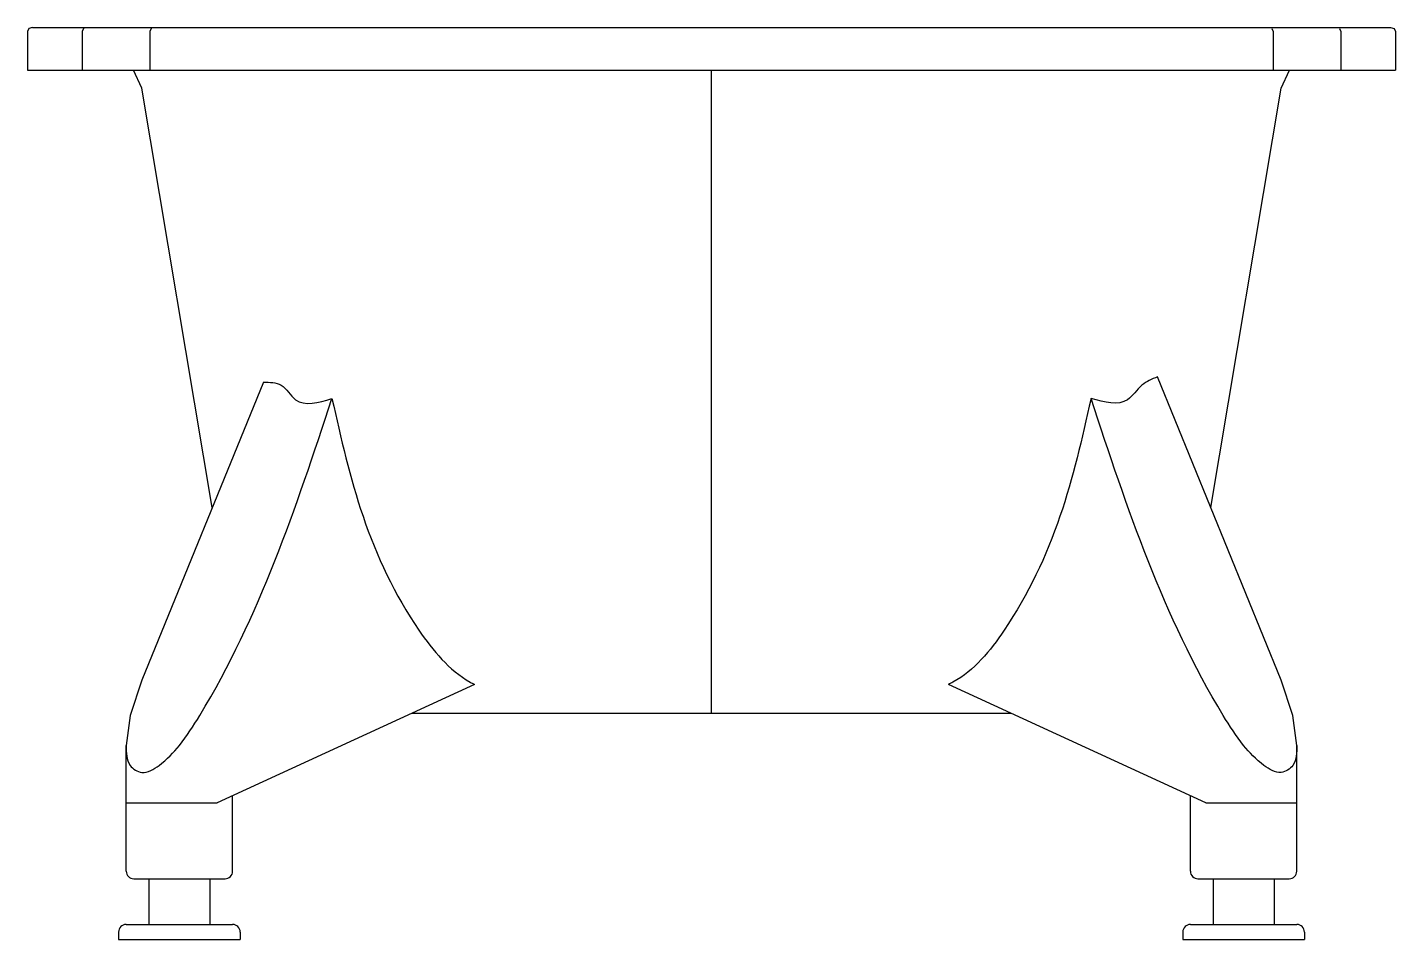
# Model space of a CAD drawing. Header units: millimetres. Extents: x -100 to 800, y 0 to 600.
import ezdxf

# ---------------------------------------------------------------- set-up
doc = ezdxf.new("R2010")
doc.units = ezdxf.units.MM
doc.layers.add('ceco.net 373', color=7, linetype='Continuous')

msp = doc.modelspace()

# ---------------------------------------------------------------- linework, layer by layer
at = {"layer": 'ceco.net 373', "linetype": 'Continuous'}
for p, q in [((-99.01, 599.18), (-100, 597.19)), ((-100, 597.19), (-100, 571.94)), ((-96.61, 600), (-99.01, 599.18)), ((-96.61, 600), (796.61, 600)), ((-63, 599.18), (-63.94, 597.19)), ((-63.94, 597.19), (-63.94, 571.94)), ((-18.53, 599.18), (-19.35, 597.19)), ((-19.35, 597.19), (-19.35, 571.94)), ((718.53, 599.18), (719.35, 597.19)), ((719.35, 597.19), (719.35, 571.94)), ((763, 599.18), (763.94, 597.19)), ((763.94, 597.19), (763.94, 571.94)), ((796.61, 600), (799.01, 599.18)), ((799.01, 599.18), (800, 597.19)), ((800, 597.19), (800, 571.94)), ((-100, 571.94), (800, 571.94)), ((-24.77, 560.04), (-30.27, 571.94)), ((350, 149), (350, 571.94)), ((724.77, 560.04), (730.27, 571.94)), ((21.61, 284.17), (-24.77, 560.04)), ((678.39, 284.17), (724.77, 560.04)), ((724.75, 170.62), (643.31, 370.1)), ((55.27, 366.63), (-24.75, 170.62)), ((-24.75, 170.62), (-32.34, 147.42)), ((194.07, 167.8), (24.75, 90)), ((675.25, 90), (505.85, 167.84)), ((732.34, 147.42), (724.75, 170.62)), ((-32.34, 147.42), (-35, 127.76)), ((153.15, 149), (546.85, 149)), ((735, 127.76), (732.34, 147.42)), ((-35, 45), (-35, 127.76)), ((735, 45), (735, 127.76)), ((24.79, 90.02), (24.75, 90)), ((35, 45), (35, 94.71)), ((665, 45), (665, 94.71)), ((-35, 90), (24.75, 90)), ((675.25, 90), (735, 90)), ((-30, 40), (30, 40)), ((-20, 40), (-20, 10)), ((20, 40), (20, 10)), ((670, 40), (730, 40)), ((680, 40), (680, 10)), ((720, 40), (720, 10)), ((-35, 10), (35, 10)), ((665, 10), (735, 10)), ((-40, 5), (-40, 0)), ((-40, 0), (40, 0)), ((40, 5), (40, 0)), ((660, 5), (660, 0)), ((740, 5), (740, 0))]:
    msp.add_line(p, q, dxfattribs=at)
at = {"layer": 'ceco.net 373'}
msp.add_line((660, 0), (740, 0), dxfattribs=at)
at = {"layer": 'ceco.net 373', "linetype": 'Continuous'}
for centre, start, end in [((-30, 45), 180, 270), ((30, 45), 270, 0), ((670, 45), 180, 270), ((730, 45), 270, 0), ((-35, 5), 90, 180), ((35, 5), 0, 90), ((665, 5), 90, 180), ((735, 5), 0, 90)]:
    msp.add_arc(centre, 5, start, end, dxfattribs=at)
at = {"layer": 'ceco.net 373'}
for points, knots in [([(643.31, 370.1), (639.71, 368.64), (631.87, 365.46), (622.45, 349.67), (608.53, 353.44), (599.63, 355.85)], [0, 0, 0, 0, 11.52564, 25.075049, 49.023569, 49.023569, 49.023569, 49.023569]), ([(55.27, 366.63), (59.45, 366.62), (68.45, 366.62), (77.36, 349.12), (91.4, 353.22), (100.37, 355.85)], [0, 0, 0, 0, 11.751496, 25.300905, 49.249424, 49.249424, 49.249424, 49.249424]), ([(-35, 127.76), (-35, 122.99), (-35, 115.07), (-23.59, 107.74), (-10.87, 115.78), (1.49, 128.49), (50.33, 204.77), (76.6, 284.09), (100.37, 355.85)], [0, 0, 0, 0, 13.4085, 22.28867, 34.545342, 53.309321, 77.104126, 302.945028, 302.945028, 302.945028, 302.945028]), ([(100.37, 355.85), (106.29, 329.76), (118.4, 276.43), (148.32, 212.43), (178.03, 176.35), (193.1, 168.32), (194.07, 167.8)], [0, 0, 0, 0, 80.0021, 163.527943, 211.434256, 214.720978, 214.720978, 214.720978, 214.720978]), ([(599.63, 355.85), (593.72, 329.73), (581.64, 276.36), (551.55, 212.66), (522.12, 176.04), (506.85, 168.34), (505.85, 167.84)], [0, 0, 0, 0, 80.0021, 163.527943, 211.434256, 214.777139, 214.777139, 214.777139, 214.777139]), ([(735, 127.76), (735, 122.99), (735, 115.07), (723.59, 107.74), (710.87, 115.78), (698.51, 128.49), (649.67, 204.77), (623.4, 284.09), (599.63, 355.85)], [0, 0, 0, 0, 13.4085, 22.28867, 34.545342, 53.309321, 77.104126, 302.945028, 302.945028, 302.945028, 302.945028])]:
    msp.add_open_spline(points, degree=3, knots=knots, dxfattribs=at)

doc.saveas('drawing.dxf')
